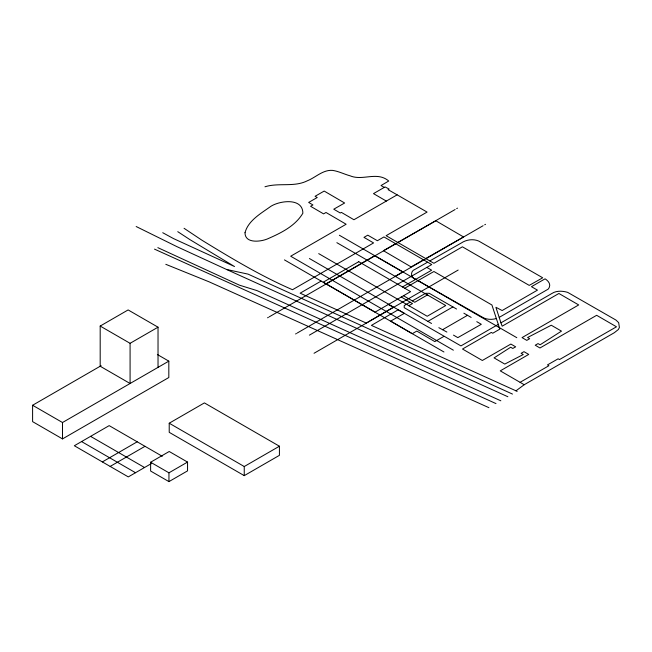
<?xml version="1.0" encoding="UTF-8"?>
<svg xmlns="http://www.w3.org/2000/svg" width="652" height="652" viewBox="0 0 652 652"><rect width="100%" height="100%" fill="white"/><g stroke="black" fill="none" stroke-linecap="round" stroke-linejoin="round"><path stroke-width="0.98" d="M498.413 324.313L460.94 345.902L398.176 309.806L371.428 325.381L515.976 390.817L524.2 384.737L614.331 332.699L618.324 329.553L619.4 327.467L618.666 322.65L615.944 320.059L567.705 292.381C562.684 290.833 556.36 290.474 551.837 293.514L500.948 322.854L502.179 326.179L558.903 293.473L578.699 304.94L522.048 337.606L526.775 340.377L529.66 338.714L527.582 337.516L551.258 325.226L561.478 331.126L540.109 344.794L538.039 343.596L535.227 345.218L539.954 347.989L596.645 315.307L616.482 326.799L559.481 359.578L558.136 358.796L547.493 364.9L548.911 365.723L520.084 382.317L500.255 370.866L528.731 354.427L523.972 351.672L521.127 353.319L523.238 354.541L504.787 364.077L494.069 357.891L510.671 347.239L512.782 348.461L515.667 346.84L510.866 344.06L482.341 360.483L462.512 349.032L491.298 332.414L492.725 333.237L499.831 329.13L491.918 304.989L433.922 271.501L404.631 288.282M397.141 194.842L388.07 189.65L389.105 189.047L385.071 186.937L373.498 193.62L386.334 201.077L397.141 194.842L427.076 212.079L386.106 235.69L433.922 263.294L462.398 246.806L529.237 285.397L542.725 277.785L478.69 241.036C473.107 238.648 466.18 239.651 461.208 243.057L429.807 260.922M100.188 326.057L130.082 343.319L130.082 383.506L100.188 366.245L100.188 326.057L128.126 309.928L158.029 327.19L158.029 367.369M130.082 343.319L158.029 327.19M157.393 354.541L168.819 361.143L168.819 377.524L62.502 438.91L32.6 421.64L32.6 405.259L101.141 365.69M32.6 405.259L62.502 422.52L168.819 361.143M321.118 281.069L300.132 293.18L366.31 323.099L393.295 307.255L388.299 304.5M325.959 283.864L374.729 255.706L402.83 271.925L395.177 276.342M267.581 317.793L268.38 317.328M269.186 316.864L455.096 209.528M456.702 208.599L457.508 208.135M295.592 333.971L296.399 333.506M297.198 333.042L483.116 225.706M484.721 224.777L485.52 224.312M309.39 335.144L431.73 264.557L383.955 236.937L377.386 240.727L367.777 235.176L363.971 237.377L373.58 242.927L292.52 289.724C260.882 276.04 231.264 258.2 201.933 240.213L184.06 228.298M102.356 461.918L137.189 441.803M169.218 423.213L204.402 402.903L279.423 446.221L279.423 455.332L244.247 475.642L169.218 432.325L169.218 423.213L244.247 466.53L279.423 446.221M110.164 466.424L144.997 446.31M314.044 353.27L458.169 270.058M150.62 462.235L169.218 451.494L187.548 462.081L187.548 470.874L168.95 481.616L150.62 471.037L150.62 462.235L168.95 472.814L187.548 462.081M151.297 463.613L128.297 476.897L74.336 445.74L109.177 425.626L162.275 456.286M403.482 295.739L414.737 302.283L427.427 294.957L445.756 305.543L427.19 316.261L408.861 305.674L412.512 303.571L410.132 302.194L404.248 305.543L404.207 307.654L427.883 321.363L452.904 306.921L456.555 309.024M438.837 327.687L442.569 329.708L467.508 315.307M386.334 201.077L353.938 219.74L341.371 212.389L340.254 212.992L333.759 209.194L344.639 203.008L324.191 191.069L315.079 196.285L317.231 197.523L308.665 202.43L312.927 204.94L310.588 206.293L323.579 213.88L326 212.479L346.139 224.239L290.678 256.22L453.368 350.189M402.406 286.994L431.648 270.197L426.807 267.401M412.357 300.906L425.577 293.318L429.228 293.294L452.904 306.921M443.914 336.383L434.802 341.599L416.815 331.086L412.243 333.677L390.678 321.102L404.362 313.335L309.415 258.518M499.22 317.369L548.104 289.186A15.403 8.892 0 0 0 549.334 287.19C550.891 283.767 547.802 280.466 545.072 278.828L531.462 286.684L537.46 290.14L502.138 310.539L495.911 307.296L500.948 322.854M395.674 243.701L383.417 250.694L411.127 266.912L423.539 259.83M397.826 242.454L435.838 220.775L463.588 236.978L425.732 258.567M427.614 262.185L415.161 269.284C409.912 270.922 410.589 278.078 415.74 279.341M496.376 318.526C491.608 319.936 486.082 319.667 481.844 316.88L417.973 280.621M264.965 186.782C278.771 182.478 294.06 187.442 307.279 180.816C315.666 177.499 322.895 169.65 332.496 170.384C338.624 171.248 344.232 174.206 350.173 175.844C362.879 181.166 377.052 171.011 388.722 181.011L381.037 185.543L384.224 187.385M136.17 226.529L177.026 246.7L226.488 269.439L248.094 274.142L512.48 394.077M165.804 264.313L209.194 281.868L488.918 407.679M226.488 269.439L507.867 396.742M500.834 400.801L257.043 290.629L239.406 285.152L157.849 247.654M154.508 249.137L495.993 403.596M515.976 390.817L517.166 391.371M162.731 232.715L173.53 238.599L234.524 266.538L189.944 239.643L177.76 231.672M442.569 329.708L446.873 332.055M339.374 235.25L516.808 337.687M463.857 313.196L471.16 317.418M476.775 321.672L481.306 324.297L457.826 337.63L453.482 335.12M336.856 242.674L427.908 295.234M318.706 253.628L409.342 305.951M427.883 321.363L431.534 323.473M284.451 259.895L443.947 351.982M90.579 436.367L144.54 467.517M81.565 441.567L135.526 472.724M401.249 297.019L410.132 302.194M520.084 382.317L524.2 384.737M244.247 466.53L244.247 475.642M168.95 472.814L168.95 481.616M62.502 422.52L62.502 438.91M245.013 232.699C244.891 244.068 261.623 241.753 268.388 238.51C281.395 232.813 295.332 225.885 302.862 213.237C302.878 197.629 280.132 200.498 270.882 206.309C261.142 213.351 248.225 220.474 245.013 232.699M358.739 261.697L323.229 282.202L375.079 312.137L410.589 291.631L358.739 261.697"/></g></svg>
